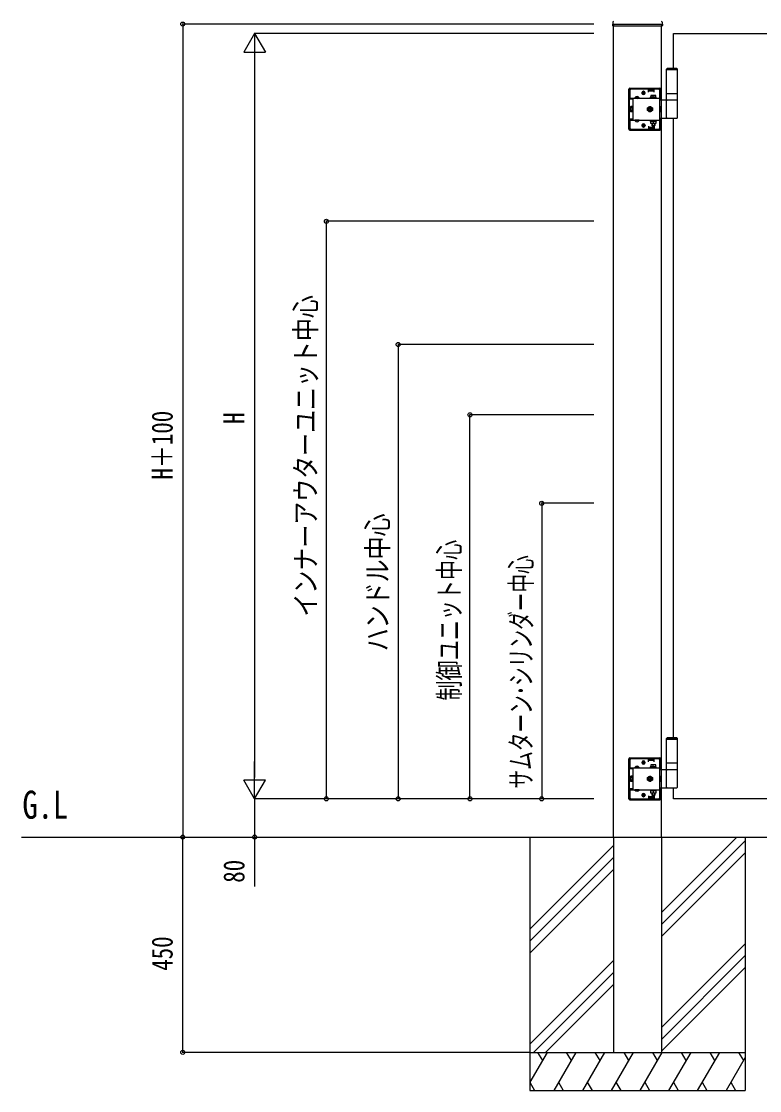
# Model space of a CAD drawing. Units: millimetres, scale not verified. Extents: x -4205 to 4205, y -2970 to 2970.
# Drawn here: x -2067 to -525, y -564 to 1672 of the extents above; entities that cross this region are included whole.
import ezdxf
from ezdxf.enums import TextEntityAlignment as Align

# ---------------------------------------------------------------- set-up
doc = ezdxf.new("R2010")
doc.units = ezdxf.units.MM
doc.header["$LTSCALE"] = 12
for name, color, linetype in [('0-2_USER1', 3, 'Continuous'), ('0-4_YKK_A1', 4, 'Continuous'), ('0-5_YKK_D', 6, 'Continuous')]:
    doc.layers.add(name, color=color, linetype=linetype)
doc.styles.add('ＭＳ ゴシック', font='')
doc.styles.get('ＭＳ ゴシック').set_extended_font_data('MS Gothic')

msp = doc.modelspace()

# ---------------------------------------------------------------- linework, layer by layer
at = {"layer": '0-4_YKK_A1'}
for p, q in [((-831.73, 1670.19), (-832.08, 1663.53)), ((-831.58, 1663), (-728.38, 1663)), ((-829.98, 1666.5), (-829.98, 1663)), ((-829.98, -33.5), (-829.98, 1663)), ((-729.98, -33.5), (-729.98, 1663)), ((-728.23, 1670.19), (-727.88, 1663.53)), ((-704.98, 1574.5), (-704.98, 1646.5)), ((-717.48, 1574.5), (-719.48, 1572.5)), ((-719.48, 1572.5), (-696.48, 1572.5)), ((-719.48, 1571.5), (-696.48, 1571.5)), ((-717.48, 1574.5), (-698.48, 1574.5)), ((-698.48, 1574.5), (-696.48, 1572.5)), ((-797.98, 1446.5), (-797.98, 1530.5)), ((-796.48, 1446.5), (-796.48, 1530.5)), ((-795.98, 1532.5), (-732.98, 1532.5)), ((-795.98, 1531), (-732.98, 1531)), ((-795.98, 1527.5), (-795.98, 1509.2)), ((-756.98, 1530.5), (-792.98, 1530.5)), ((-771.48, 1522.5), (-763.48, 1522.5)), ((-770.73, 1522.25), (-770.73, 1522.75)), ((-767.48, 1518.5), (-767.48, 1526.5)), ((-764.23, 1522.25), (-764.23, 1522.75)), ((-756.98, 1524), (-756.98, 1530.5)), ((-744.98, 1529.5), (-756.98, 1529.5)), ((-744.98, 1526.5), (-756.98, 1526.5)), ((-755.98, 1528), (-755.98, 1531)), ((-755.98, 1528), (-745.98, 1528)), ((-745.98, 1528), (-745.98, 1531)), ((-744.98, 1524), (-744.98, 1530.5)), ((-735.98, 1530.5), (-744.98, 1530.5)), ((-741.48, 1531), (-741.48, 1532.5)), ((-733.48, 1531), (-733.48, 1532.5)), ((-732.98, 1449.5), (-732.98, 1527.5)), ((-732.48, 1507.5), (-732.48, 1530.5)), ((-730.98, 1507.5), (-730.98, 1530.5)), ((-719.48, 1521.5), (-696.48, 1521.5)), ((-795.98, 1511.7), (-732.98, 1511.7)), ((-789.98, 1509.2), (-795.98, 1509.2)), ((-789.98, 1509.2), (-789.98, 1511.7)), ((-789.98, 1509.2), (-789.98, 1467.8)), ((-785.73, 1512.21), (-785.73, 1511.7)), ((-776.23, 1512.21), (-785.73, 1512.21)), ((-776.23, 1511.7), (-785.73, 1511.7)), ((-783.33, 1514.2), (-782.13, 1511.73)), ((-782.13, 1511.73), (-780.98, 1511.12)), ((-779.84, 1511.73), (-780.98, 1511.12)), ((-778.63, 1514.2), (-779.84, 1511.73)), ((-776.23, 1512.21), (-776.23, 1511.7)), ((-753.23, 1513.3), (-753.23, 1511.7)), ((-740.73, 1513.3), (-753.23, 1513.3)), ((-753.23, 1511.7), (-740.73, 1511.7)), ((-751.98, 1517.3), (-751.98, 1513.3)), ((-741.98, 1517.3), (-751.98, 1517.3)), ((-751.98, 1513.3), (-741.98, 1513.3)), ((-746.98, 1513.3), (-746.98, 1516.87)), ((-741.98, 1513.3), (-741.98, 1517.3)), ((-740.73, 1511.7), (-740.73, 1513.3)), ((-729.98, 1507.5), (-732.98, 1507.5)), ((-732.48, 1509.2), (-730.98, 1509.2)), ((-696.48, 1507.5), (-729.98, 1507.5)), ((-719.48, 1471), (-719.48, 1506)), ((-696.48, 1471), (-696.48, 1506)), ((-794.28, 1493.5), (-793.83, 1494.27)), ((-794.28, 1493.5), (-794.28, 1483.5)), ((-794.28, 1483.5), (-793.83, 1482.73)), ((-790.28, 1494.27), (-793.83, 1494.27)), ((-790.28, 1491.39), (-793.83, 1491.39)), ((-790.28, 1485.61), (-793.83, 1485.61)), ((-790.28, 1482.73), (-793.83, 1482.73)), ((-790.28, 1482.73), (-790.28, 1494.27)), ((-790.28, 1492.4), (-789.98, 1492.4)), ((-790.28, 1484.6), (-790.28, 1492.4)), ((-790.28, 1484.6), (-789.98, 1484.6)), ((-758.98, 1491.39), (-753.98, 1494.27)), ((-758.98, 1485.61), (-758.98, 1491.39)), ((-753.98, 1482.73), (-758.98, 1485.61)), ((-757.13, 1489.1), (-755.89, 1489.1)), ((-757.13, 1487.9), (-757.13, 1489.1)), ((-755.89, 1487.9), (-757.13, 1487.9)), ((-754.58, 1490.41), (-754.58, 1491.65)), ((-754.58, 1491.65), (-753.38, 1491.65)), ((-753.98, 1494.27), (-748.98, 1491.39)), ((-748.98, 1485.61), (-753.98, 1482.73)), ((-753.38, 1491.65), (-753.38, 1490.41)), ((-753.38, 1486.59), (-753.38, 1485.35)), ((-750.83, 1487.9), (-752.07, 1487.9)), ((-748.98, 1491.39), (-748.98, 1485.61)), ((-789.98, 1467.8), (-795.98, 1467.8)), ((-795.98, 1467.8), (-795.98, 1449.5)), ((-795.98, 1465.3), (-732.98, 1465.3)), ((-789.98, 1467.8), (-789.98, 1465.3)), ((-776.23, 1465.3), (-785.73, 1465.3)), ((-785.73, 1464.79), (-785.73, 1465.3)), ((-776.23, 1464.79), (-785.73, 1464.79)), ((-783.33, 1462.8), (-782.13, 1465.27)), ((-782.13, 1465.27), (-780.98, 1465.88)), ((-779.84, 1465.27), (-780.98, 1465.88)), ((-778.63, 1462.8), (-779.84, 1465.27)), ((-776.23, 1464.79), (-776.23, 1465.3)), ((-771.48, 1454.5), (-763.48, 1454.5)), ((-770.73, 1454.75), (-770.73, 1454.25)), ((-767.48, 1458.5), (-767.48, 1450.5)), ((-764.23, 1454.75), (-764.23, 1454.25)), ((-753.23, 1465.3), (-740.73, 1465.3)), ((-753.23, 1463.7), (-753.23, 1465.3)), ((-740.73, 1463.7), (-753.23, 1463.7)), ((-751.98, 1458.7), (-751.98, 1463.7)), ((-751.98, 1463.7), (-741.98, 1463.7)), ((-741.98, 1458.7), (-751.98, 1458.7)), ((-750.18, 1465.3), (-750.18, 1463.7)), ((-749.98, 1458.7), (-749.98, 1454.3)), ((-749.98, 1454.3), (-748.98, 1453.3)), ((-743.98, 1454.3), (-749.98, 1454.3)), ((-749.44, 1458.7), (-749.44, 1453.76)), ((-744.98, 1453.3), (-748.98, 1453.3)), ((-746.98, 1463.7), (-746.98, 1459.13)), ((-743.98, 1454.3), (-744.98, 1453.3)), ((-744.52, 1458.7), (-744.52, 1453.76)), ((-743.98, 1458.7), (-743.98, 1454.3)), ((-743.78, 1465.3), (-743.78, 1463.7)), ((-741.98, 1463.7), (-741.98, 1458.7)), ((-740.73, 1465.3), (-740.73, 1463.7)), ((-732.98, 1469.5), (-729.98, 1469.5)), ((-732.48, 1446.5), (-732.48, 1469.5)), ((-732.48, 1467.8), (-730.98, 1467.8)), ((-730.98, 1446.5), (-730.98, 1469.5)), ((-729.98, 1469.5), (-697.98, 1469.5)), ((-704.98, 174.5), (-704.98, 1469.5)), ((-795.98, 1446), (-732.98, 1446)), ((-795.98, 1444.5), (-732.98, 1444.5)), ((-792.98, 1446.5), (-756.98, 1446.5)), ((-756.98, 1453), (-756.98, 1446.5)), ((-744.98, 1450.5), (-756.98, 1450.5)), ((-744.98, 1447.5), (-756.98, 1447.5)), ((-755.98, 1449), (-755.98, 1446)), ((-755.98, 1449), (-745.98, 1449)), ((-745.98, 1449), (-745.98, 1446)), ((-744.98, 1453), (-744.98, 1446.5)), ((-744.98, 1446.5), (-735.98, 1446.5)), ((-741.48, 1444.5), (-741.48, 1446)), ((-733.48, 1444.5), (-733.48, 1446)), ((-717.48, 174.5), (-719.48, 172.5)), ((-719.48, 172.5), (-696.48, 172.5)), ((-719.48, 171.5), (-696.48, 171.5)), ((-717.48, 174.5), (-698.48, 174.5)), ((-704.98, 171.5), (-704.98, 172.5)), ((-698.48, 174.5), (-696.48, 172.5)), ((-797.98, 46.5), (-797.98, 130.5)), ((-796.48, 46.5), (-796.48, 130.5)), ((-795.98, 132.5), (-732.98, 132.5)), ((-795.98, 131), (-732.98, 131)), ((-795.98, 127.5), (-795.98, 109.2)), ((-756.98, 130.5), (-792.98, 130.5)), ((-785.73, 112.21), (-785.73, 111.7)), ((-776.23, 112.21), (-785.73, 112.21)), ((-783.33, 114.2), (-782.13, 111.73)), ((-778.63, 114.2), (-779.84, 111.73)), ((-776.23, 112.21), (-776.23, 111.7)), ((-771.48, 122.5), (-763.48, 122.5)), ((-770.73, 122.25), (-770.73, 122.75)), ((-767.48, 118.5), (-767.48, 126.5)), ((-764.23, 122.25), (-764.23, 122.75)), ((-756.98, 124), (-756.98, 130.5)), ((-744.98, 129.5), (-756.98, 129.5)), ((-744.98, 126.5), (-756.98, 126.5)), ((-755.98, 128), (-755.98, 131)), ((-755.98, 128), (-745.98, 128)), ((-753.23, 113.3), (-753.23, 111.7)), ((-740.73, 113.3), (-753.23, 113.3)), ((-751.98, 117.3), (-751.98, 113.3)), ((-741.98, 117.3), (-751.98, 117.3)), ((-751.98, 113.3), (-741.98, 113.3)), ((-746.98, 113.3), (-746.98, 116.87)), ((-745.98, 128), (-745.98, 131)), ((-744.98, 124), (-744.98, 130.5)), ((-735.98, 130.5), (-744.98, 130.5)), ((-741.98, 113.3), (-741.98, 117.3)), ((-741.48, 131), (-741.48, 132.5)), ((-740.73, 111.7), (-740.73, 113.3)), ((-733.48, 131), (-733.48, 132.5)), ((-732.98, 49.5), (-732.98, 127.5)), ((-732.48, 107.5), (-732.48, 130.5)), ((-730.98, 107.5), (-730.98, 130.5)), ((-719.48, 121.5), (-696.48, 121.5)), ((-795.98, 111.7), (-732.98, 111.7)), ((-789.98, 109.2), (-795.98, 109.2)), ((-794.28, 93.5), (-793.83, 94.27)), ((-794.28, 93.5), (-794.28, 83.5)), ((-790.28, 94.27), (-793.83, 94.27)), ((-790.28, 91.39), (-793.83, 91.39)), ((-790.28, 82.73), (-790.28, 94.27)), ((-790.28, 92.4), (-789.98, 92.4)), ((-790.28, 84.6), (-790.28, 92.4)), ((-789.98, 109.2), (-789.98, 111.7)), ((-789.98, 109.2), (-789.98, 67.8)), ((-776.23, 111.7), (-785.73, 111.7)), ((-782.13, 111.73), (-780.98, 111.12)), ((-779.84, 111.73), (-780.98, 111.12)), ((-758.98, 91.39), (-753.98, 94.27)), ((-758.98, 85.61), (-758.98, 91.39)), ((-754.58, 90.41), (-754.58, 91.65)), ((-754.58, 91.65), (-753.38, 91.65)), ((-753.98, 94.27), (-748.98, 91.39)), ((-753.38, 91.65), (-753.38, 90.41)), ((-753.23, 111.7), (-740.73, 111.7)), ((-748.98, 91.39), (-748.98, 85.61)), ((-729.98, 107.5), (-732.98, 107.5)), ((-732.48, 109.2), (-730.98, 109.2)), ((-696.48, 107.5), (-729.98, 107.5)), ((-719.48, 71), (-719.48, 106)), ((-696.48, 71), (-696.48, 106)), ((-789.98, 67.8), (-795.98, 67.8)), ((-795.98, 67.8), (-795.98, 49.5)), ((-794.28, 83.5), (-793.83, 82.73)), ((-790.28, 85.61), (-793.83, 85.61)), ((-790.28, 82.73), (-793.83, 82.73)), ((-790.28, 84.6), (-789.98, 84.6)), ((-789.98, 67.8), (-789.98, 65.3)), ((-753.98, 82.73), (-758.98, 85.61)), ((-757.13, 89.1), (-755.89, 89.1)), ((-757.13, 87.9), (-757.13, 89.1)), ((-755.89, 87.9), (-757.13, 87.9)), ((-748.98, 85.61), (-753.98, 82.73)), ((-753.38, 86.59), (-753.38, 85.35)), ((-750.83, 87.9), (-752.07, 87.9)), ((-732.98, 69.5), (-729.98, 69.5)), ((-732.48, 46.5), (-732.48, 69.5)), ((-732.48, 67.8), (-730.98, 67.8)), ((-730.98, 46.5), (-730.98, 69.5)), ((-729.98, 69.5), (-697.98, 69.5)), ((-795.98, 65.3), (-732.98, 65.3)), ((-795.98, 46), (-732.98, 46)), ((-792.98, 46.5), (-756.98, 46.5)), ((-776.23, 65.3), (-785.73, 65.3)), ((-785.73, 64.79), (-785.73, 65.3)), ((-776.23, 64.79), (-785.73, 64.79)), ((-783.33, 62.8), (-782.13, 65.27)), ((-782.13, 65.27), (-780.98, 65.88)), ((-779.84, 65.27), (-780.98, 65.88)), ((-778.63, 62.8), (-779.84, 65.27)), ((-776.23, 64.79), (-776.23, 65.3)), ((-771.48, 54.5), (-763.48, 54.5)), ((-770.73, 54.75), (-770.73, 54.25)), ((-767.48, 58.5), (-767.48, 50.5)), ((-764.23, 54.75), (-764.23, 54.25)), ((-756.98, 53), (-756.98, 46.5)), ((-744.98, 50.5), (-756.98, 50.5)), ((-744.98, 47.5), (-756.98, 47.5)), ((-755.98, 49), (-755.98, 46)), ((-755.98, 49), (-745.98, 49)), ((-753.23, 65.3), (-740.73, 65.3)), ((-753.23, 63.7), (-753.23, 65.3)), ((-740.73, 63.7), (-753.23, 63.7)), ((-751.98, 58.7), (-751.98, 63.7)), ((-751.98, 63.7), (-741.98, 63.7)), ((-741.98, 58.7), (-751.98, 58.7)), ((-750.18, 65.3), (-750.18, 63.7)), ((-749.98, 58.7), (-749.98, 54.3)), ((-749.98, 54.3), (-748.98, 53.3)), ((-743.98, 54.3), (-749.98, 54.3)), ((-749.44, 58.7), (-749.44, 53.76)), ((-744.98, 53.3), (-748.98, 53.3)), ((-746.98, 63.7), (-746.98, 59.13)), ((-745.98, 49), (-745.98, 46)), ((-743.98, 54.3), (-744.98, 53.3)), ((-744.98, 53), (-744.98, 46.5)), ((-744.98, 46.5), (-735.98, 46.5)), ((-744.52, 58.7), (-744.52, 53.76)), ((-743.98, 58.7), (-743.98, 54.3)), ((-743.78, 65.3), (-743.78, 63.7)), ((-741.98, 63.7), (-741.98, 58.7)), ((-741.48, 44.5), (-741.48, 46)), ((-740.73, 65.3), (-740.73, 63.7)), ((-733.48, 44.5), (-733.48, 46)), ((-795.98, 44.5), (-732.98, 44.5)), ((-2067.14, -33.5), (825.74, -33.5)), ((-1004.98, -33.5), (-1004.98, -563.5)), ((-829.98, -33.5), (-829.98, -483.5)), ((-729.98, -33.5), (-729.98, -483.5)), ((-572.19, -33.5), (-729.98, -191.29)), ((-554.98, -41.29), (-729.98, -216.29)), ((-554.98, -33.5), (-554.98, -563.5)), ((-829.98, -51.29), (-1004.98, -226.29)), ((-554.98, -66.29), (-729.98, -241.29)), ((-829.98, -76.29), (-1004.98, -251.29)), ((-829.98, -101.29), (-1004.98, -276.29)), ((-554.98, -256.29), (-729.98, -431.29)), ((-554.98, -281.29), (-729.98, -456.29)), ((-829.98, -291.29), (-1004.98, -466.29)), ((-554.98, -306.29), (-729.98, -481.29)), ((-829.98, -316.29), (-997.19, -483.5)), ((-829.98, -341.29), (-972.19, -483.5)), ((-876.69, -388), (-972.19, -483.5)), ((-1004.98, -483.5), (-554.98, -483.5)), ((-988.79, -483.5), (-978.79, -500.82)), ((-908.79, -483.5), (-954.98, -563.5)), ((-928.79, -483.5), (-918.79, -500.82)), ((-848.79, -483.5), (-894.98, -563.5)), ((-868.79, -483.5), (-858.79, -500.82)), ((-788.79, -483.5), (-834.98, -563.5)), ((-829.98, -483.5), (-729.98, -483.5)), ((-808.79, -483.5), (-798.79, -500.82)), ((-728.79, -483.5), (-774.98, -563.5)), ((-748.79, -483.5), (-738.79, -500.82)), ((-668.79, -483.5), (-714.98, -563.5)), ((-688.79, -483.5), (-678.79, -500.82)), ((-608.79, -483.5), (-654.98, -563.5)), ((-628.79, -483.5), (-618.79, -500.82)), ((-568.79, -483.5), (-558.79, -500.82)), ((-554.98, -494.22), (-594.98, -563.5)), ((-944.98, -546.18), (-934.98, -563.5)), ((-884.98, -546.18), (-874.98, -563.5)), ((-824.98, -546.18), (-814.98, -563.5)), ((-764.98, -546.18), (-754.98, -563.5)), ((-704.98, -546.18), (-694.98, -563.5)), ((-644.98, -546.18), (-634.98, -563.5)), ((-584.98, -546.18), (-574.98, -563.5)), ((-1004.98, -563.5), (-554.98, -563.5))]:
    msp.add_line(p, q, dxfattribs=at)
for points in [[(-829.98, 1666.5), (-729.98, 1666.5), (-729.98, 1663)], [(-704.98, 1646.5), (-304.98, 1646.5), (-304.98, 46.5), (-704.98, 46.5), (-704.98, 69.5)], [(-719.48, 1507.5), (-719.48, 1521.5), (-719.48, 1572.5)], [(-696.48, 1507.5), (-696.48, 1521.5), (-696.48, 1572.5)], [(-753.38, 1485.35), (-754.58, 1485.35), (-754.58, 1486.59)], [(-752.07, 1489.1), (-750.83, 1489.1), (-750.83, 1487.9)], [(-732.98, 1483.4), (-730.98, 1483.4), (-730.98, 1493.6), (-732.98, 1493.6)], [(-719.48, 107.5), (-719.48, 121.5), (-719.48, 172.5)], [(-696.48, 107.5), (-696.48, 121.5), (-696.48, 172.5)], [(-732.98, 83.4), (-730.98, 83.4), (-730.98, 93.6), (-732.98, 93.6)], [(-753.38, 85.35), (-754.58, 85.35), (-754.58, 86.59)], [(-752.07, 89.1), (-750.83, 89.1), (-750.83, 87.9)], [(-968.79, -483.5), (-1004.98, -546.18), (-994.98, -563.5)]]:
    msp.add_lwpolyline(points, dxfattribs=at)
for centre, radius, start, end in [((-831.58, 1663.5), 0.5, 177, 270), ((-829.73, 1670.08), 2, 99.0011, 177), ((-730.23, 1670.08), 2, 3, 80.9989), ((-728.38, 1663.5), 0.5, 270, 3), ((-795.98, 1530.5), 2, 90, 180), ((-795.98, 1530.5), 0.5, 90, 180), ((-792.98, 1527.5), 3, 90, 180), ((-767.48, 1522.75), 3.25, 0, 180), ((-767.48, 1522.25), 3.25, 180, 0), ((-735.98, 1527.5), 3, 0, 90), ((-732.98, 1530.5), 2, 0, 90), ((-732.98, 1530.5), 0.5, 0, 90), ((-780.98, 1508.93), 5.77, 34.65097, 145.34903), ((-749.48, 1509.87), 7.43, 70.34714, 109.65286), ((-744.48, 1509.87), 7.43, 70.34714, 109.65286), ((-717.98, 1506), 1.5, 90, 180), ((-697.98, 1506), 1.5, 0, 90), ((-791.72, 1492.83), 2.56, 145.61575, 214.38425), ((-784.73, 1488.5), 9.55, 162.41205, 197.58795), ((-791.72, 1484.17), 2.56, 145.61575, 214.38425), ((-753.98, 1488.5), 5, 103.11701, 349.84078), ((-753.98, 1488.5), 4.3, 96.72822, 356.22957), ((-755.89, 1490.41), 1.31, 270, 0), ((-755.89, 1486.59), 1.31, 0, 90), ((-753.98, 1488.5), 5, 349.84078, 103.11701), ((-753.98, 1488.5), 4.3, 356.22957, 96.72822), ((-752.07, 1490.41), 1.31, 180, 270), ((-752.07, 1486.59), 1.31, 90, 180), ((-780.98, 1468.07), 5.77, 214.65097, 325.34903), ((-767.48, 1454.75), 3.25, 0, 180), ((-767.48, 1454.25), 3.25, 180, 0), ((-749.48, 1466.13), 7.43, 250.34714, 289.65286), ((-744.48, 1466.13), 7.43, 250.34714, 289.65286), ((-717.98, 1471), 1.5, 180, 270), ((-697.98, 1471), 1.5, 270, 0), ((-795.98, 1446.5), 2, 180, 270), ((-795.98, 1446.5), 0.5, 180, 270), ((-792.98, 1449.5), 3, 180, 270), ((-735.98, 1449.5), 3, 270, 0), ((-732.98, 1446.5), 0.5, 270, 0), ((-732.98, 1446.5), 2, 270, 0), ((-795.98, 130.5), 2, 90, 180), ((-795.98, 130.5), 0.5, 90, 180), ((-792.98, 127.5), 3, 90, 180), ((-780.98, 108.93), 5.77, 34.65097, 145.34903), ((-767.48, 122.75), 3.25, 0, 180), ((-767.48, 122.25), 3.25, 180, 0), ((-749.48, 109.87), 7.43, 70.34714, 109.65286), ((-744.48, 109.87), 7.43, 70.34714, 109.65286), ((-735.98, 127.5), 3, 0, 90), ((-732.98, 130.5), 2, 0, 90), ((-732.98, 130.5), 0.5, 0, 90), ((-791.72, 92.83), 2.56, 145.61575, 214.38425), ((-784.73, 88.5), 9.55, 162.41205, 197.58795), ((-753.98, 88.5), 5, 103.11701, 349.84078), ((-753.98, 88.5), 4.3, 96.72822, 356.22957), ((-755.89, 90.41), 1.31, 270, 0), ((-753.98, 88.5), 5, 349.84078, 103.11701), ((-753.98, 88.5), 4.3, 356.22957, 96.72822), ((-752.07, 90.41), 1.31, 180, 270), ((-717.98, 106), 1.5, 90, 180), ((-697.98, 106), 1.5, 0, 90), ((-791.72, 84.17), 2.56, 145.61575, 214.38425), ((-755.89, 86.59), 1.31, 0, 90), ((-752.07, 86.59), 1.31, 90, 180), ((-717.98, 71), 1.5, 180, 270), ((-697.98, 71), 1.5, 270, 0), ((-795.98, 46.5), 2, 180, 270), ((-795.98, 46.5), 0.5, 180, 270), ((-792.98, 49.5), 3, 180, 270), ((-780.98, 68.07), 5.77, 214.65097, 325.34903), ((-767.48, 54.75), 3.25, 0, 180), ((-767.48, 54.25), 3.25, 180, 0), ((-749.48, 66.13), 7.43, 250.34714, 289.65286), ((-744.48, 66.13), 7.43, 250.34714, 289.65286), ((-735.98, 49.5), 3, 270, 0), ((-732.98, 46.5), 0.5, 270, 0), ((-732.98, 46.5), 2, 270, 0)]:
    msp.add_arc(centre, radius, start, end, dxfattribs=at)
at = {"layer": '0-5_YKK_D'}
for p, q in [((-871.36, 1666.5), (-1730.98, 1666.5)), ((-1729.98, 1666.5), (-1729.98, -33.5)), ((-1579.98, 1646.5), (-1602.48, 1607.53)), ((-871.36, 1646.5), (-1580.98, 1646.5)), ((-1579.98, 1646.5), (-1557.48, 1607.53)), ((-1579.98, 1646.5), (-1579.98, 1568.56)), ((-1602.48, 1607.53), (-1557.48, 1607.53)), ((-1579.98, 1601.5), (-1579.98, 91.5)), ((-870.98, 1254.2), (-1430.98, 1254.2)), ((-1429.98, 46.5), (-1429.98, 1254.2)), ((-870.98, 996.5), (-1280.98, 996.5)), ((-1279.98, 996.5), (-1279.98, 46.5)), ((-870.98, 849.5), (-1130.98, 849.5)), ((-1129.98, 46.5), (-1129.98, 849.5)), ((-870.98, 664.5), (-980.98, 664.5)), ((-979.98, 664.5), (-979.98, 46.5)), ((-1579.98, 46.5), (-1579.98, 124.44)), ((-1579.98, 46.5), (-1602.48, 85.47)), ((-1557.48, 85.47), (-1602.48, 85.47)), ((-1579.98, 46.5), (-1557.48, 85.47)), ((-871.36, 46.5), (-1580.98, 46.5)), ((-871.36, 46.5), (-1580.98, 46.5)), ((-870.98, 46.5), (-1430.98, 46.5)), ((-870.98, 46.5), (-1280.98, 46.5)), ((-870.98, 46.5), (-1130.98, 46.5)), ((-870.98, 46.5), (-980.98, 46.5)), ((-1729.98, -483.5), (-1729.98, -33.5)), ((-1005.98, -483.5), (-1730.98, -483.5))]:
    msp.add_line(p, q, dxfattribs=at)
msp.add_lwpolyline([(-1579.98, 46.5), (-1579.98, -33.5), (-1579.98, -136.9)], dxfattribs=at)
for centre in [(-1729.98, 1666.5), (-1429.98, 1254.2), (-1279.98, 996.5), (-1129.98, 849.5), (-979.98, 664.5), (-1429.98, 46.5), (-1279.98, 46.5), (-1129.98, 46.5), (-979.98, 46.5), (-1729.98, -33.5), (-1729.98, -33.5), (-1579.98, -33.5), (-1729.98, -483.5)]:
    msp.add_circle(centre, 4.25, dxfattribs=at)

# ---------------------------------------------------------------- texts
at = {"layer": '0-2_USER1', "style": 'ＭＳ ゴシック', "width": 0.8}
msp.add_text('G.L', height=58.65, dxfattribs=at).set_placement((-2065.06, -12.54), align=Align.BOTTOM_LEFT)
at = {"layer": '0-5_YKK_D', "style": 'ＭＳ ゴシック'}
for s, width, p in [('インナーアウターユニット中心', 0.8, (-1437.98, 427.6)), ('H＋100', 0.8, (-1737.98, 714.1)), ('H', 0.8, (-1587.98, 830.5)), ('ハンドル中心', 0.8, (-1287.98, 355.1)), ('制御ユニット中心', 0.7, (-1137.98, 252)), ('サムターン･シリンダー中心', 0.65, (-987.98, 68.2)), ('80', 0.8, (-1587.98, -128.9)), ('450', 0.8, (-1737.98, -312.9))]:
    msp.add_text(s, height=43.99, rotation=90, dxfattribs=dict(at, width=width)).set_placement(p, align=Align.BOTTOM_LEFT)

doc.saveas('drawing.dxf')
